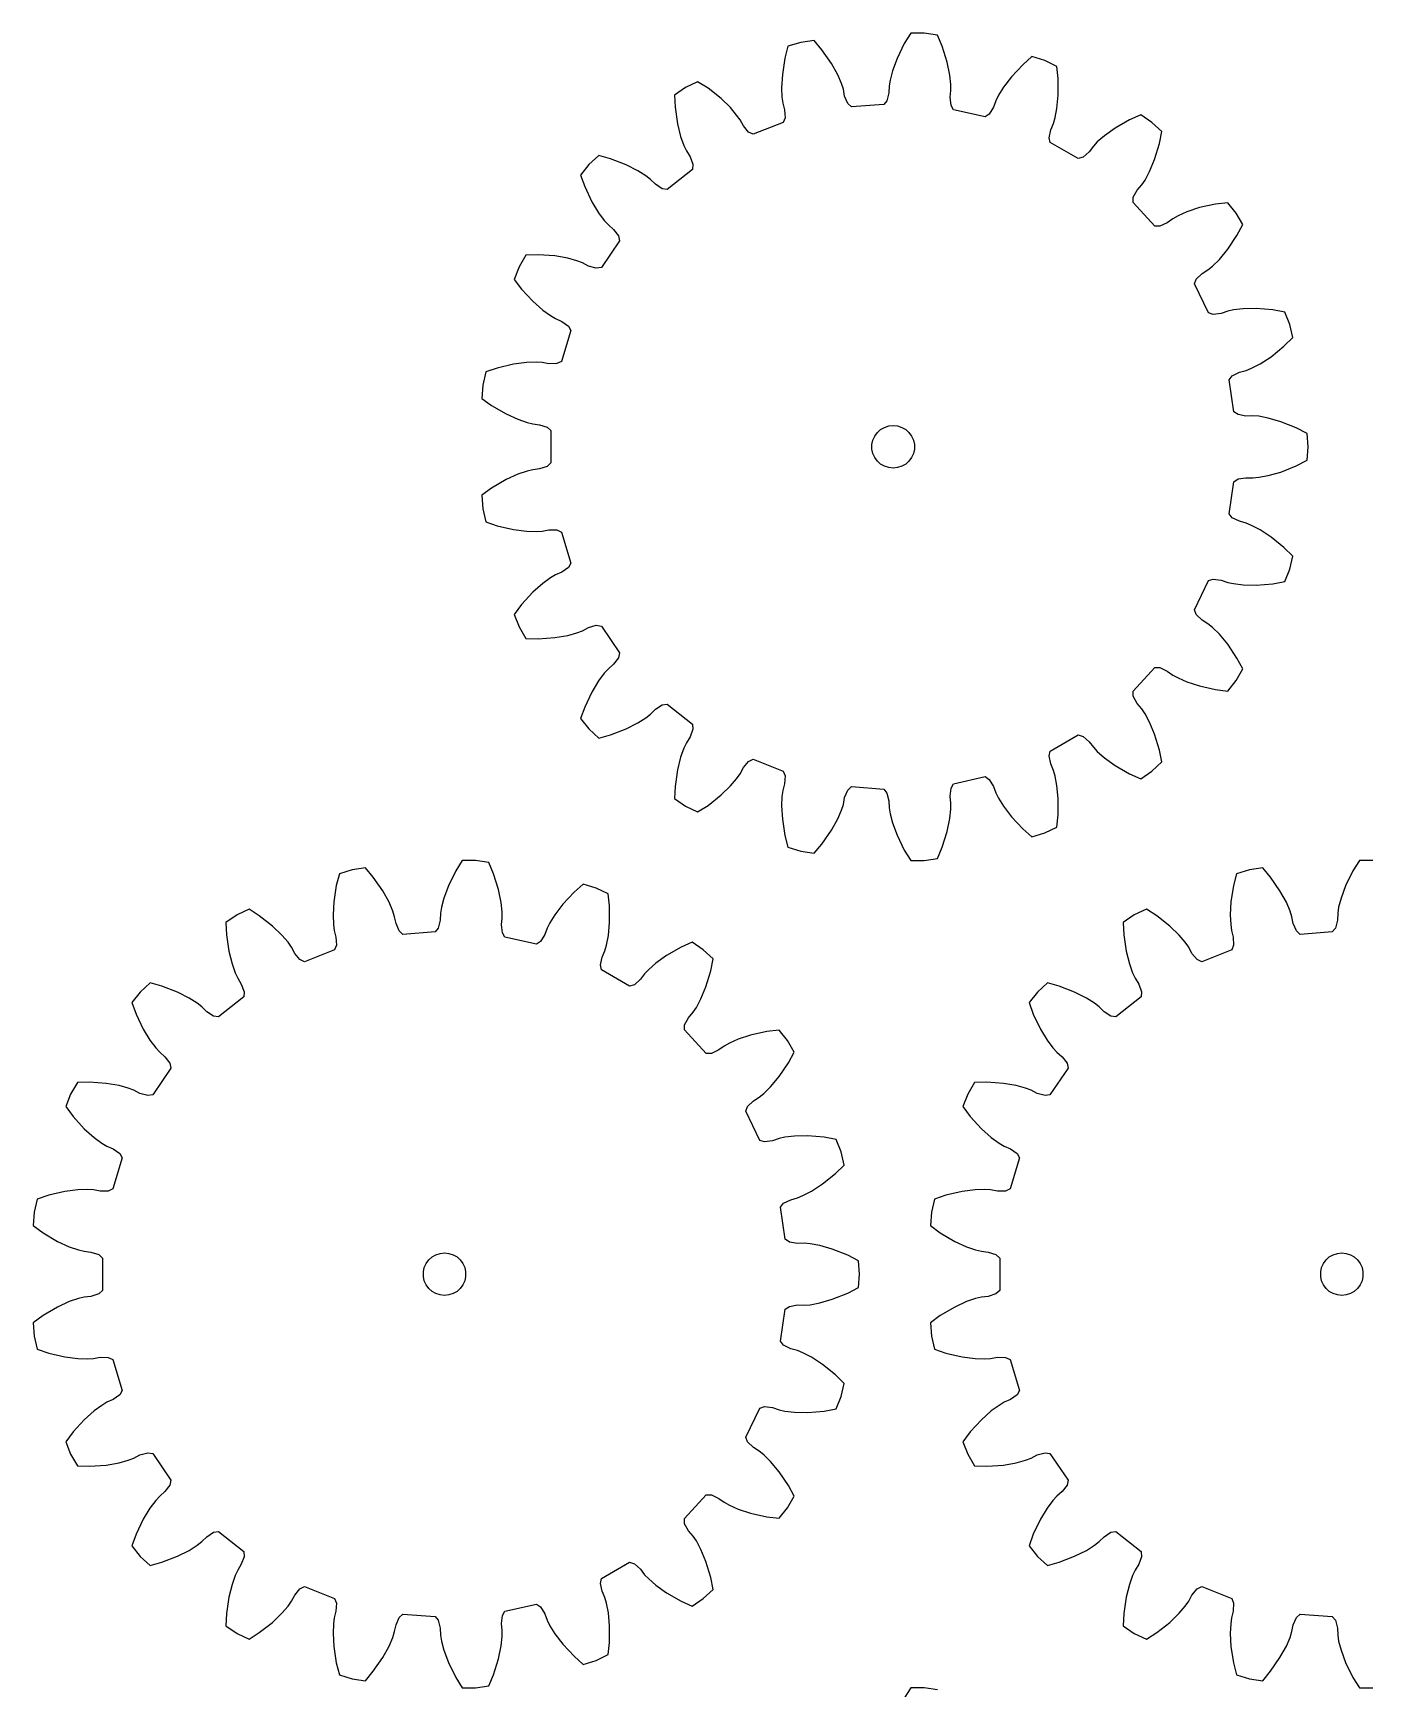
# Model space of a CAD drawing. Extents: x 0 to 185, y 0 to 234.
# Drawn here: x 0 to 94.2, y 116.7 to 233.6 of the extents above; entities that cross this region are included whole.
import ezdxf

# ---------------------------------------------------------------- set-up
doc = ezdxf.new("R2010")
doc.units = 0

msp = doc.modelspace()

# ---------------------------------------------------------------- linework, layer by layer
for p, q in [((53.26, 232.69), (53.05, 231.86)), ((54.17, 232.97), (53.26, 232.69)), ((55.1, 233.11), (54.17, 232.97)), ((55.66, 232.45), (55.1, 233.11)), ((61.47, 232.89), (60.96, 231.83)), ((61.93, 233.62), (61.47, 232.89)), ((62.87, 233.62), (61.93, 233.62)), ((63.81, 233.48), (62.87, 233.62)), ((64.15, 232.69), (63.81, 233.48)), ((64.5, 231.57), (64.15, 232.69)), ((53.05, 231.86), (52.87, 230.69)), ((56.33, 231.48), (55.66, 232.45)), ((56.77, 230.67), (56.33, 231.48)), ((60.96, 231.83), (60.64, 230.96)), ((64.69, 230.66), (64.5, 231.57)), ((70.48, 231.96), (69.83, 231.39)), ((71.38, 231.68), (70.48, 231.96)), ((72.23, 231.27), (71.38, 231.68)), ((52.87, 230.69), (52.81, 229.77)), ((57.04, 230.06), (56.77, 230.67)), ((60.47, 230.31), (60.4, 229.9)), ((60.64, 230.96), (60.47, 230.31)), ((64.76, 229.99), (64.69, 230.66)), ((69.03, 230.53), (68.46, 229.8)), ((69.83, 231.39), (69.03, 230.53)), ((72.33, 230.41), (72.23, 231.27)), ((72.33, 229.24), (72.33, 230.41)), ((46.04, 229.78), (45.26, 229.25)), ((45.26, 229.25), (45.3, 228.39)), ((46.89, 230.19), (46.04, 229.78)), ((47.62, 229.73), (46.89, 230.19)), ((48.54, 229), (47.62, 229.73)), ((52.81, 229.77), (52.84, 229.1)), ((52.84, 229.1), (52.9, 228.68)), ((57.17, 229.66), (57.04, 230.06)), ((57.26, 229.18), (57.17, 229.66)), ((57.48, 228.65), (57.26, 229.18)), ((60.38, 229.41), (60.24, 228.85)), ((60.4, 229.9), (60.38, 229.41)), ((64.71, 229.09), (64.76, 229.57)), ((64.76, 229.57), (64.76, 229.99)), ((68.11, 229.23), (67.93, 228.85)), ((68.46, 229.8), (68.11, 229.23)), ((72.24, 228.31), (72.33, 229.24)), ((45.3, 228.39), (45.47, 227.22)), ((49.21, 228.36), (48.54, 229)), ((49.64, 227.84), (49.21, 228.36)), ((52.9, 228.68), (53.02, 228.21)), ((53.02, 228.21), (53.06, 227.64)), ((57.74, 228.41), (57.48, 228.65)), ((60.02, 228.58), (57.74, 228.41)), ((60.24, 228.85), (60.02, 228.58)), ((64.77, 228.51), (64.71, 229.09)), ((64.95, 228.21), (64.77, 228.51)), ((67.17, 227.7), (64.95, 228.21)), ((67.76, 228.39), (67.46, 227.9)), ((67.93, 228.85), (67.76, 228.39)), ((72.12, 227.66), (72.24, 228.31)), ((45.47, 227.22), (45.69, 226.33)), ((49.88, 227.5), (49.64, 227.84)), ((50.12, 227.07), (49.88, 227.5)), ((50.48, 226.63), (50.12, 227.07)), ((52.92, 227.31), (50.8, 226.48)), ((53.06, 227.64), (52.92, 227.31)), ((67.46, 227.9), (67.17, 227.7)), ((71.69, 226.24), (71.81, 226.8)), ((71.81, 226.8), (71.99, 227.25)), ((71.99, 227.25), (72.12, 227.66)), ((76.35, 226.91), (75.6, 226.38)), ((77.37, 227.5), (76.35, 226.91)), ((78.16, 227.85), (77.37, 227.5)), ((78.94, 227.31), (78.16, 227.85)), ((79.64, 226.67), (78.94, 227.31)), ((45.69, 226.33), (45.92, 225.69)), ((45.92, 225.69), (46.1, 225.31)), ((50.8, 226.48), (50.48, 226.63)), ((71.77, 225.89), (71.69, 226.24)), ((73.74, 224.76), (71.77, 225.89)), ((74.81, 225.63), (74.51, 225.24)), ((75.09, 225.94), (74.81, 225.63)), ((75.6, 226.38), (75.09, 225.94)), ((79.13, 224.7), (79.47, 225.82)), ((79.47, 225.82), (79.64, 226.67)), ((39.91, 224.98), (39.22, 224.34)), ((40.74, 224.75), (39.91, 224.98)), ((41.84, 224.33), (40.74, 224.75)), ((46.1, 225.31), (46.35, 224.89)), ((46.35, 224.89), (46.55, 224.36)), ((74.08, 224.86), (73.74, 224.76)), ((74.51, 225.24), (74.08, 224.86)), ((78.77, 223.85), (79.13, 224.7)), ((39.22, 224.34), (38.63, 223.6)), ((38.63, 223.6), (38.92, 222.79)), ((42.66, 223.91), (41.84, 224.33)), ((43.23, 223.55), (42.66, 223.91)), ((43.56, 223.29), (43.23, 223.55)), ((43.91, 222.95), (43.56, 223.29)), ((46.52, 224), (44.74, 222.58)), ((46.55, 224.36), (46.52, 224)), ((78.22, 222.91), (78.46, 223.25)), ((78.46, 223.25), (78.77, 223.85)), ((38.92, 222.79), (39.42, 221.72)), ((44.39, 222.63), (43.91, 222.95)), ((44.74, 222.58), (44.39, 222.63)), ((77.63, 222.03), (77.91, 222.53)), ((77.91, 222.53), (78.22, 222.91)), ((39.42, 221.72), (39.9, 220.93)), ((39.9, 220.93), (40.3, 220.39)), ((77.61, 221.67), (77.63, 222.03)), ((79.16, 220), (77.61, 221.67)), ((81.41, 221.01), (80.8, 220.73)), ((82.29, 221.3), (81.41, 221.01)), ((83.43, 221.55), (82.29, 221.3)), ((84.29, 221.65), (83.43, 221.55)), ((84.88, 220.91), (84.29, 221.65)), ((85.35, 220.1), (84.88, 220.91)), ((40.3, 220.39), (40.59, 220.08)), ((40.59, 220.08), (40.95, 219.76)), ((40.95, 219.76), (41.3, 219.31)), ((79.51, 220), (79.16, 220)), ((80.03, 220.24), (79.51, 220)), ((80.43, 220.52), (80.03, 220.24)), ((80.8, 220.73), (80.43, 220.52)), ((84.94, 219.34), (85.35, 220.1)), ((41.38, 218.96), (40.1, 217.08)), ((41.3, 219.31), (41.38, 218.96)), ((84.29, 218.36), (84.94, 219.34)), ((34.77, 217.94), (34.3, 217.12)), ((35.63, 217.97), (34.77, 217.94)), ((36.81, 217.89), (35.63, 217.97)), ((37.72, 217.73), (36.81, 217.89)), ((38.37, 217.55), (37.72, 217.73)), ((38.76, 217.4), (38.37, 217.55)), ((39.19, 217.18), (38.76, 217.4)), ((83.22, 217.18), (83.7, 217.65)), ((83.7, 217.65), (84.29, 218.36)), ((34.3, 217.12), (33.95, 216.24)), ((33.95, 216.24), (34.47, 215.55)), ((39.74, 217.02), (39.19, 217.18)), ((40.1, 217.08), (39.74, 217.02)), ((81.94, 215.92), (82.07, 216.25)), ((82.07, 216.25), (82.48, 216.65)), ((82.48, 216.65), (82.89, 216.91)), ((82.89, 216.91), (83.22, 217.18)), ((34.47, 215.55), (35.27, 214.69)), ((82.93, 213.87), (81.94, 215.92)), ((35.27, 214.69), (35.96, 214.07)), ((35.96, 214.07), (36.5, 213.68)), ((84.3, 213.99), (83.84, 213.84)), ((84.71, 214.08), (84.3, 213.99)), ((85.38, 214.16), (84.71, 214.08)), ((86.3, 214.18), (85.38, 214.16)), ((87.47, 214.08), (86.3, 214.18)), ((88.32, 213.93), (87.47, 214.08)), ((88.67, 213.05), (88.32, 213.93)), ((36.5, 213.68), (36.86, 213.47)), ((36.86, 213.47), (37.31, 213.26)), ((37.31, 213.26), (37.78, 212.93)), ((37.78, 212.93), (37.95, 212.62)), ((83.27, 213.76), (82.93, 213.87)), ((83.84, 213.84), (83.27, 213.76)), ((88.88, 212.13), (88.67, 213.05)), ((37.95, 212.62), (37.28, 210.45)), ((88.26, 211.52), (88.88, 212.13)), ((35.49, 210.39), (34.81, 210.37)), ((35.91, 210.36), (35.49, 210.39)), ((37.28, 210.45), (36.96, 210.29)), ((86.58, 210.28), (87.35, 210.78)), ((87.35, 210.78), (88.26, 211.52)), ((31.94, 209.7), (31.73, 208.78)), ((32.75, 209.98), (31.94, 209.7)), ((33.9, 210.25), (32.75, 209.98)), ((34.81, 210.37), (33.9, 210.25)), ((36.39, 210.28), (35.91, 210.36)), ((36.96, 210.29), (36.39, 210.28)), ((84.39, 209.14), (84.61, 209.42)), ((84.61, 209.42), (85.12, 209.68)), ((85.12, 209.68), (85.59, 209.81)), ((85.59, 209.81), (85.98, 209.97)), ((85.98, 209.97), (86.58, 210.28)), ((31.73, 208.78), (31.66, 207.84)), ((84.73, 206.89), (84.39, 209.14)), ((31.66, 207.84), (32.35, 207.33)), ((32.35, 207.33), (33.37, 206.74)), ((85.02, 206.69), (84.73, 206.89)), ((33.37, 206.74), (34.21, 206.36)), ((34.21, 206.36), (34.85, 206.14)), ((34.85, 206.14), (35.25, 206.04)), ((35.25, 206.04), (35.74, 205.98)), ((35.74, 205.98), (36.28, 205.8)), ((36.28, 205.8), (36.54, 205.56)), ((59.8, 205.63), (60.07, 205.79)), ((60.07, 205.79), (60.37, 205.89)), ((60.37, 205.89), (60.68, 205.92)), ((60.68, 205.92), (61, 205.89)), ((61, 205.89), (61.29, 205.79)), ((61.29, 205.79), (61.57, 205.63)), ((85.58, 206.59), (85.02, 206.69)), ((86.07, 206.6), (85.58, 206.59)), ((86.49, 206.57), (86.07, 206.6)), ((87.15, 206.45), (86.49, 206.57)), ((88.04, 206.19), (87.15, 206.45)), ((89.13, 205.76), (88.04, 206.19)), ((89.9, 205.36), (89.13, 205.76)), ((36.54, 205.56), (36.54, 203.28)), ((59.19, 204.58), (59.26, 204.88)), ((59.19, 204.26), (59.19, 204.58)), ((59.26, 204.88), (59.39, 205.17)), ((59.39, 205.17), (59.57, 205.42)), ((59.57, 205.42), (59.8, 205.63)), ((61.57, 205.63), (61.8, 205.42)), ((61.8, 205.42), (61.98, 205.17)), ((61.98, 205.17), (62.11, 204.88)), ((62.11, 204.88), (62.18, 204.58)), ((62.18, 204.58), (62.18, 204.26)), ((89.97, 204.42), (89.9, 205.36)), ((59.26, 203.95), (59.19, 204.26)), ((59.39, 203.67), (59.26, 203.95)), ((59.57, 203.41), (59.39, 203.67)), ((59.8, 203.2), (59.57, 203.41)), ((61.8, 203.41), (61.57, 203.2)), ((61.98, 203.67), (61.8, 203.41)), ((62.11, 203.95), (61.98, 203.67)), ((62.18, 204.26), (62.11, 203.95)), ((89.13, 203.08), (89.9, 203.48)), ((89.9, 203.48), (89.97, 204.42)), ((34.21, 202.48), (33.37, 202.1)), ((34.85, 202.7), (34.21, 202.48)), ((35.25, 202.79), (34.85, 202.7)), ((35.74, 202.86), (35.25, 202.79)), ((36.28, 203.04), (35.74, 202.86)), ((36.54, 203.28), (36.28, 203.04)), ((60.07, 203.05), (59.8, 203.2)), ((60.37, 202.95), (60.07, 203.05)), ((60.68, 202.92), (60.37, 202.95)), ((61, 202.95), (60.68, 202.92)), ((61.29, 203.05), (61, 202.95)), ((61.57, 203.2), (61.29, 203.05)), ((85.02, 202.15), (85.58, 202.24)), ((85.58, 202.24), (86.07, 202.23)), ((86.07, 202.23), (86.49, 202.27)), ((86.49, 202.27), (87.15, 202.39)), ((87.15, 202.39), (88.04, 202.64)), ((88.04, 202.64), (89.13, 203.08)), ((32.35, 201.5), (31.66, 201)), ((33.37, 202.1), (32.35, 201.5)), ((84.39, 199.69), (84.73, 201.95)), ((84.73, 201.95), (85.02, 202.15)), ((31.66, 201), (31.73, 200.05)), ((31.73, 200.05), (31.94, 199.13)), ((31.94, 199.13), (32.75, 198.85)), ((32.75, 198.85), (33.9, 198.59)), ((84.61, 199.41), (84.39, 199.69)), ((85.12, 199.16), (84.61, 199.41)), ((85.59, 199.02), (85.12, 199.16)), ((85.98, 198.87), (85.59, 199.02)), ((86.58, 198.56), (85.98, 198.87)), ((33.9, 198.59), (34.81, 198.47)), ((34.81, 198.47), (35.49, 198.44)), ((35.49, 198.44), (35.91, 198.47)), ((35.91, 198.47), (36.39, 198.56)), ((36.39, 198.56), (36.96, 198.55)), ((36.96, 198.55), (37.28, 198.39)), ((37.28, 198.39), (37.95, 196.21)), ((87.35, 198.05), (86.58, 198.56)), ((88.26, 197.31), (87.35, 198.05)), ((88.88, 196.71), (88.26, 197.31)), ((88.67, 195.79), (88.88, 196.71)), ((36.86, 195.37), (36.5, 195.16)), ((37.31, 195.57), (36.86, 195.37)), ((37.78, 195.91), (37.31, 195.57)), ((37.95, 196.21), (37.78, 195.91)), ((88.32, 194.91), (88.67, 195.79)), ((35.27, 194.15), (34.47, 193.28)), ((35.96, 194.76), (35.27, 194.15)), ((36.5, 195.16), (35.96, 194.76)), ((81.94, 192.92), (82.93, 194.97)), ((82.93, 194.97), (83.27, 195.08)), ((83.27, 195.08), (83.84, 195)), ((83.84, 195), (84.3, 194.85)), ((84.3, 194.85), (84.71, 194.76)), ((84.71, 194.76), (85.38, 194.68)), ((85.38, 194.68), (86.3, 194.66)), ((86.3, 194.66), (87.47, 194.75)), ((87.47, 194.75), (88.32, 194.91)), ((34.47, 193.28), (33.95, 192.59)), ((82.07, 192.59), (81.94, 192.92)), ((33.95, 192.59), (34.3, 191.71)), ((34.3, 191.71), (34.77, 190.89)), ((39.19, 191.66), (39.74, 191.82)), ((39.74, 191.82), (40.1, 191.76)), ((40.1, 191.76), (41.38, 189.88)), ((82.48, 192.19), (82.07, 192.59)), ((82.89, 191.92), (82.48, 192.19)), ((83.22, 191.66), (82.89, 191.92)), ((34.77, 190.89), (35.63, 190.87)), ((35.63, 190.87), (36.81, 190.95)), ((36.81, 190.95), (37.72, 191.1)), ((37.72, 191.1), (38.37, 191.28)), ((38.37, 191.28), (38.76, 191.43)), ((38.76, 191.43), (39.19, 191.66)), ((83.7, 191.19), (83.22, 191.66)), ((84.29, 190.48), (83.7, 191.19)), ((41.3, 189.53), (40.95, 189.08)), ((41.38, 189.88), (41.3, 189.53)), ((84.94, 189.5), (84.29, 190.48)), ((85.35, 188.74), (84.94, 189.5)), ((40.3, 188.44), (39.9, 187.9)), ((40.59, 188.75), (40.3, 188.44)), ((40.95, 189.08), (40.59, 188.75)), ((77.61, 187.16), (79.16, 188.83)), ((79.16, 188.83), (79.51, 188.84)), ((79.51, 188.84), (80.03, 188.59)), ((80.03, 188.59), (80.43, 188.31)), ((80.43, 188.31), (80.8, 188.1)), ((84.88, 187.92), (85.35, 188.74)), ((39.42, 187.11), (38.92, 186.05)), ((39.9, 187.9), (39.42, 187.11)), ((77.63, 186.81), (77.61, 187.16)), ((80.8, 188.1), (81.41, 187.83)), ((81.41, 187.83), (82.29, 187.54)), ((82.29, 187.54), (83.43, 187.29)), ((83.43, 187.29), (84.29, 187.18)), ((84.29, 187.18), (84.88, 187.92)), ((38.92, 186.05), (38.63, 185.24)), ((43.56, 185.55), (43.91, 185.89)), ((43.91, 185.89), (44.39, 186.2)), ((44.39, 186.2), (44.74, 186.25)), ((44.74, 186.25), (46.52, 184.83)), ((77.91, 186.31), (77.63, 186.81)), ((78.22, 185.93), (77.91, 186.31)), ((78.46, 185.58), (78.22, 185.93)), ((38.63, 185.24), (39.22, 184.5)), ((41.84, 184.51), (42.66, 184.93)), ((42.66, 184.93), (43.23, 185.29)), ((43.23, 185.29), (43.56, 185.55)), ((46.52, 184.83), (46.55, 184.48)), ((78.77, 184.99), (78.46, 185.58)), ((79.13, 184.14), (78.77, 184.99)), ((39.22, 184.5), (39.91, 183.86)), ((39.91, 183.86), (40.74, 184.09)), ((40.74, 184.09), (41.84, 184.51)), ((46.1, 183.52), (45.92, 183.14)), ((46.35, 183.94), (46.1, 183.52)), ((46.55, 184.48), (46.35, 183.94)), ((71.77, 182.94), (73.74, 184.08)), ((73.74, 184.08), (74.08, 183.98)), ((74.08, 183.98), (74.51, 183.6)), ((74.51, 183.6), (74.81, 183.21)), ((79.47, 183.01), (79.13, 184.14)), ((45.69, 182.51), (45.47, 181.61)), ((45.92, 183.14), (45.69, 182.51)), ((50.48, 182.21), (50.8, 182.36)), ((50.8, 182.36), (52.92, 181.53)), ((71.69, 182.6), (71.77, 182.94)), ((71.81, 182.04), (71.69, 182.6)), ((74.81, 183.21), (75.09, 182.9)), ((75.09, 182.9), (75.6, 182.46)), ((75.6, 182.46), (76.35, 181.92)), ((79.64, 182.17), (79.47, 183.01)), ((45.47, 181.61), (45.3, 180.45)), ((49.64, 180.99), (49.88, 181.34)), ((49.88, 181.34), (50.12, 181.77)), ((50.12, 181.77), (50.48, 182.21)), ((52.92, 181.53), (53.06, 181.2)), ((53.06, 181.2), (53.02, 180.63)), ((71.99, 181.58), (71.81, 182.04)), ((72.12, 181.18), (71.99, 181.58)), ((72.24, 180.52), (72.12, 181.18)), ((76.35, 181.92), (77.37, 181.34)), ((77.37, 181.34), (78.16, 180.99)), ((78.16, 180.99), (78.94, 181.52)), ((78.94, 181.52), (79.64, 182.17)), ((45.3, 180.45), (45.26, 179.59)), ((48.54, 179.84), (49.21, 180.48)), ((49.21, 180.48), (49.64, 180.99)), ((52.9, 180.15), (52.84, 179.74)), ((53.02, 180.63), (52.9, 180.15)), ((57.26, 179.66), (57.48, 180.19)), ((57.48, 180.19), (57.74, 180.43)), ((57.74, 180.43), (60.02, 180.26)), ((60.02, 180.26), (60.24, 179.98)), ((64.71, 179.75), (64.77, 180.32)), ((64.77, 180.32), (64.95, 180.63)), ((64.95, 180.63), (67.17, 181.14)), ((67.17, 181.14), (67.46, 180.94)), ((67.46, 180.94), (67.76, 180.45)), ((67.76, 180.45), (67.93, 179.99)), ((72.33, 179.6), (72.24, 180.52)), ((45.26, 179.59), (46.04, 179.06)), ((46.04, 179.06), (46.89, 178.65)), ((46.89, 178.65), (47.62, 179.11)), ((47.62, 179.11), (48.54, 179.84)), ((52.84, 179.74), (52.81, 179.07)), ((52.81, 179.07), (52.87, 178.14)), ((57.04, 178.78), (57.17, 179.18)), ((57.17, 179.18), (57.26, 179.66)), ((60.24, 179.98), (60.38, 179.43)), ((60.38, 179.43), (60.4, 178.94)), ((60.4, 178.94), (60.47, 178.52)), ((64.69, 178.18), (64.76, 178.84)), ((64.76, 179.26), (64.71, 179.75)), ((64.76, 178.84), (64.76, 179.26)), ((67.93, 179.99), (68.11, 179.61)), ((68.11, 179.61), (68.46, 179.04)), ((68.46, 179.04), (69.03, 178.3)), ((72.33, 178.43), (72.33, 179.6)), ((52.87, 178.14), (53.05, 176.98)), ((56.33, 177.35), (56.77, 178.16)), ((56.77, 178.16), (57.04, 178.78)), ((60.47, 178.52), (60.64, 177.87)), ((60.64, 177.87), (60.96, 177.01)), ((64.5, 177.27), (64.69, 178.18)), ((69.03, 178.3), (69.83, 177.45)), ((72.23, 177.57), (72.33, 178.43)), ((53.05, 176.98), (53.26, 176.15)), ((55.66, 176.38), (56.33, 177.35)), ((60.96, 177.01), (61.47, 175.95)), ((64.15, 176.15), (64.5, 177.27)), ((69.83, 177.45), (70.48, 176.88)), ((70.48, 176.88), (71.38, 177.16)), ((71.38, 177.16), (72.23, 177.57)), ((53.26, 176.15), (54.17, 175.87)), ((54.17, 175.87), (55.1, 175.73)), ((55.1, 175.73), (55.66, 176.38)), ((61.47, 175.95), (61.93, 175.22)), ((62.87, 175.22), (63.81, 175.36)), ((63.81, 175.36), (64.15, 176.15)), ((21.61, 174.28), (21.39, 173.45)), ((22.51, 174.56), (21.61, 174.28)), ((23.45, 174.7), (22.51, 174.56)), ((24, 174.05), (23.45, 174.7)), ((29.82, 174.48), (29.3, 173.43)), ((30.27, 175.22), (29.82, 174.48)), ((31.22, 175.22), (30.27, 175.22)), ((32.15, 175.07), (31.22, 175.22)), ((32.49, 174.28), (32.15, 175.07)), ((32.84, 173.16), (32.49, 174.28)), ((61.93, 175.22), (62.87, 175.22)), ((84.92, 174.28), (84.7, 173.45)), ((85.82, 174.56), (84.92, 174.28)), ((86.76, 174.7), (85.82, 174.56)), ((87.32, 174.05), (86.76, 174.7)), ((93.13, 174.48), (92.61, 173.43)), ((93.58, 175.22), (93.13, 174.48)), ((94.53, 175.22), (93.58, 175.22)), ((21.39, 173.45), (21.21, 172.29)), ((24.67, 173.08), (24, 174.05)), ((25.12, 172.27), (24.67, 173.08)), ((29.3, 173.43), (28.98, 172.56)), ((33.03, 172.26), (32.84, 173.16)), ((38.17, 172.98), (37.37, 172.13)), ((38.82, 173.55), (38.17, 172.98)), ((39.73, 173.27), (38.82, 173.55)), ((40.58, 172.86), (39.73, 173.27)), ((84.7, 173.45), (84.52, 172.29)), ((87.98, 173.08), (87.32, 174.05)), ((88.43, 172.27), (87.98, 173.08)), ((92.61, 173.43), (92.29, 172.56)), ((21.21, 172.29), (21.16, 171.37)), ((25.38, 171.65), (25.12, 172.27)), ((28.81, 171.91), (28.75, 171.49)), ((28.98, 172.56), (28.81, 171.91)), ((33.1, 171.59), (33.03, 172.26)), ((37.37, 172.13), (36.81, 171.39)), ((40.67, 172.01), (40.58, 172.86)), ((40.68, 170.83), (40.67, 172.01)), ((84.52, 172.29), (84.47, 171.37)), ((88.7, 171.65), (88.43, 172.27)), ((92.12, 171.91), (92.06, 171.49)), ((92.29, 172.56), (92.12, 171.91)), ((14.39, 171.37), (13.6, 170.84)), ((13.6, 170.84), (13.64, 169.98)), ((15.24, 171.78), (14.39, 171.37)), ((15.96, 171.32), (15.24, 171.78)), ((16.89, 170.59), (15.96, 171.32)), ((21.16, 171.37), (21.19, 170.69)), ((21.19, 170.69), (21.25, 170.28)), ((25.51, 171.25), (25.38, 171.65)), ((25.61, 170.77), (25.51, 171.25)), ((25.83, 170.24), (25.61, 170.77)), ((28.72, 171.01), (28.58, 170.45)), ((28.75, 171.49), (28.72, 171.01)), ((33.06, 170.68), (33.1, 171.17)), ((33.11, 170.11), (33.06, 170.68)), ((33.1, 171.17), (33.1, 171.59)), ((36.45, 170.82), (36.27, 170.44)), ((36.81, 171.39), (36.45, 170.82)), ((40.59, 169.91), (40.68, 170.83)), ((77.7, 171.37), (76.92, 170.84)), ((76.92, 170.84), (76.96, 169.98)), ((78.55, 171.78), (77.7, 171.37)), ((79.28, 171.32), (78.55, 171.78)), ((80.2, 170.59), (79.28, 171.32)), ((84.47, 171.37), (84.5, 170.69)), ((84.5, 170.69), (84.56, 170.28)), ((88.82, 171.25), (88.7, 171.65)), ((88.92, 170.77), (88.82, 171.25)), ((89.14, 170.24), (88.92, 170.77)), ((92.03, 171.01), (91.9, 170.45)), ((92.06, 171.49), (92.03, 171.01)), ((13.64, 169.98), (13.81, 168.82)), ((17.55, 169.95), (16.89, 170.59)), ((17.99, 169.44), (17.55, 169.95)), ((21.25, 170.28), (21.37, 169.8)), ((21.37, 169.8), (21.4, 169.23)), ((26.09, 170), (25.83, 170.24)), ((28.36, 170.17), (26.09, 170)), ((28.58, 170.45), (28.36, 170.17)), ((33.29, 169.8), (33.11, 170.11)), ((35.51, 169.3), (33.29, 169.8)), ((35.81, 169.49), (35.51, 169.3)), ((36.1, 169.99), (35.81, 169.49)), ((36.27, 170.44), (36.1, 169.99)), ((40.46, 169.25), (40.59, 169.91)), ((76.96, 169.98), (77.12, 168.82)), ((80.87, 169.95), (80.2, 170.59)), ((81.3, 169.44), (80.87, 169.95)), ((84.56, 170.28), (84.68, 169.8)), ((84.68, 169.8), (84.71, 169.23)), ((89.4, 170), (89.14, 170.24)), ((91.67, 170.17), (89.4, 170)), ((91.9, 170.45), (91.67, 170.17)), ((13.81, 168.82), (14.04, 167.92)), ((18.23, 169.09), (17.99, 169.44)), ((18.46, 168.66), (18.23, 169.09)), ((18.83, 168.22), (18.46, 168.66)), ((21.27, 168.9), (19.15, 168.07)), ((21.4, 169.23), (21.27, 168.9)), ((40.03, 167.84), (40.15, 168.4)), ((40.15, 168.4), (40.34, 168.85)), ((40.34, 168.85), (40.46, 169.25)), ((44.7, 168.51), (43.94, 167.97)), ((45.72, 169.09), (44.7, 168.51)), ((46.51, 169.44), (45.72, 169.09)), ((47.29, 168.91), (46.51, 169.44)), ((47.98, 168.27), (47.29, 168.91)), ((77.12, 168.82), (77.35, 167.92)), ((81.54, 169.09), (81.3, 169.44)), ((81.77, 168.66), (81.54, 169.09)), ((82.14, 168.22), (81.77, 168.66)), ((84.58, 168.9), (82.46, 168.07)), ((84.71, 169.23), (84.58, 168.9)), ((14.04, 167.92), (14.26, 167.29)), ((14.26, 167.29), (14.44, 166.91)), ((19.15, 168.07), (18.83, 168.22)), ((40.11, 167.49), (40.03, 167.84)), ((42.08, 166.35), (40.11, 167.49)), ((43.15, 167.22), (42.85, 166.84)), ((43.44, 167.53), (43.15, 167.22)), ((43.94, 167.97), (43.44, 167.53)), ((47.47, 166.29), (47.81, 167.42)), ((47.81, 167.42), (47.98, 168.27)), ((77.35, 167.92), (77.57, 167.29)), ((77.57, 167.29), (77.75, 166.91)), ((82.46, 168.07), (82.14, 168.22)), ((8.25, 166.57), (7.56, 165.93)), ((9.09, 166.35), (8.25, 166.57)), ((10.18, 165.92), (9.09, 166.35)), ((14.44, 166.91), (14.69, 166.49)), ((14.69, 166.49), (14.9, 165.95)), ((42.43, 166.45), (42.08, 166.35)), ((42.85, 166.84), (42.43, 166.45)), ((47.12, 165.44), (47.47, 166.29)), ((71.57, 166.57), (70.87, 165.93)), ((72.4, 166.35), (71.57, 166.57)), ((73.49, 165.92), (72.4, 166.35)), ((77.75, 166.91), (78.01, 166.49)), ((78.01, 166.49), (78.21, 165.95)), ((7.56, 165.93), (6.97, 165.19)), ((6.97, 165.19), (7.26, 164.38)), ((11.01, 165.5), (10.18, 165.92)), ((11.57, 165.14), (11.01, 165.5)), ((11.9, 164.88), (11.57, 165.14)), ((12.26, 164.54), (11.9, 164.88)), ((14.87, 165.6), (13.09, 164.18)), ((14.9, 165.95), (14.87, 165.6)), ((46.57, 164.5), (46.8, 164.85)), ((46.8, 164.85), (47.12, 165.44)), ((70.87, 165.93), (70.28, 165.19)), ((70.28, 165.19), (70.57, 164.38)), ((74.32, 165.5), (73.49, 165.92)), ((74.89, 165.14), (74.32, 165.5)), ((75.22, 164.88), (74.89, 165.14)), ((75.57, 164.54), (75.22, 164.88)), ((78.18, 165.6), (76.4, 164.18)), ((78.21, 165.95), (78.18, 165.6)), ((7.26, 164.38), (7.77, 163.32)), ((12.73, 164.23), (12.26, 164.54)), ((13.09, 164.18), (12.73, 164.23)), ((45.97, 163.62), (46.25, 164.12)), ((46.25, 164.12), (46.57, 164.5)), ((70.57, 164.38), (71.08, 163.32)), ((76.05, 164.23), (75.57, 164.54)), ((76.4, 164.18), (76.05, 164.23)), ((7.77, 163.32), (8.24, 162.53)), ((8.24, 162.53), (8.65, 161.99)), ((45.95, 163.27), (45.97, 163.62)), ((47.5, 161.6), (45.95, 163.27)), ((49.75, 162.6), (49.14, 162.33)), ((50.63, 162.89), (49.75, 162.6)), ((51.78, 163.15), (50.63, 162.89)), ((52.63, 163.25), (51.78, 163.15)), ((53.22, 162.51), (52.63, 163.25)), ((53.7, 161.69), (53.22, 162.51)), ((71.08, 163.32), (71.56, 162.53)), ((71.56, 162.53), (71.96, 161.99)), ((8.65, 161.99), (8.93, 161.68)), ((8.93, 161.68), (9.3, 161.35)), ((9.3, 161.35), (9.65, 160.9)), ((47.86, 161.6), (47.5, 161.6)), ((48.38, 161.84), (47.86, 161.6)), ((48.77, 162.12), (48.38, 161.84)), ((49.14, 162.33), (48.77, 162.12)), ((53.29, 160.93), (53.7, 161.69)), ((71.96, 161.99), (72.24, 161.68)), ((72.24, 161.68), (72.61, 161.35)), ((72.61, 161.35), (72.96, 160.9)), ((9.72, 160.55), (8.44, 158.67)), ((9.65, 160.9), (9.72, 160.55)), ((52.63, 159.96), (53.29, 160.93)), ((73.04, 160.55), (71.75, 158.67)), ((72.96, 160.9), (73.04, 160.55)), ((3.12, 159.54), (2.64, 158.72)), ((3.98, 159.56), (3.12, 159.54)), ((5.15, 159.48), (3.98, 159.56)), ((6.06, 159.33), (5.15, 159.48)), ((6.71, 159.15), (6.06, 159.33)), ((7.1, 159), (6.71, 159.15)), ((7.54, 158.78), (7.1, 159)), ((51.56, 158.77), (52.04, 159.25)), ((52.04, 159.25), (52.63, 159.96)), ((66.43, 159.54), (65.96, 158.72)), ((67.29, 159.56), (66.43, 159.54)), ((68.46, 159.48), (67.29, 159.56)), ((69.37, 159.33), (68.46, 159.48)), ((70.02, 159.15), (69.37, 159.33)), ((70.42, 159), (70.02, 159.15)), ((70.85, 158.78), (70.42, 159)), ((2.64, 158.72), (2.3, 157.84)), ((2.3, 157.84), (2.82, 157.15)), ((8.09, 158.62), (7.54, 158.78)), ((8.44, 158.67), (8.09, 158.62)), ((50.28, 157.51), (50.41, 157.85)), ((50.41, 157.85), (50.83, 158.24)), ((50.83, 158.24), (51.24, 158.51)), ((51.24, 158.51), (51.56, 158.77)), ((65.96, 158.72), (65.61, 157.84)), ((65.61, 157.84), (66.13, 157.15)), ((71.4, 158.62), (70.85, 158.78)), ((71.75, 158.67), (71.4, 158.62)), ((2.82, 157.15), (3.61, 156.28)), ((51.27, 155.46), (50.28, 157.51)), ((66.13, 157.15), (66.92, 156.28)), ((3.61, 156.28), (4.3, 155.67)), ((4.3, 155.67), (4.84, 155.27)), ((51.61, 155.35), (51.27, 155.46)), ((52.64, 155.58), (52.18, 155.43)), ((53.05, 155.68), (52.64, 155.58)), ((53.72, 155.76), (53.05, 155.68)), ((54.65, 155.77), (53.72, 155.76)), ((55.82, 155.68), (54.65, 155.77)), ((56.67, 155.52), (55.82, 155.68)), ((57.01, 154.64), (56.67, 155.52)), ((66.92, 156.28), (67.61, 155.67)), ((67.61, 155.67), (68.16, 155.27)), ((4.84, 155.27), (5.21, 155.06)), ((5.21, 155.06), (5.65, 154.86)), ((5.65, 154.86), (6.12, 154.53)), ((6.12, 154.53), (6.29, 154.22)), ((52.18, 155.43), (51.61, 155.35)), ((57.22, 153.72), (57.01, 154.64)), ((68.16, 155.27), (68.52, 155.06)), ((68.52, 155.06), (68.96, 154.86)), ((68.96, 154.86), (69.43, 154.53)), ((69.43, 154.53), (69.61, 154.22)), ((6.29, 154.22), (5.62, 152.04)), ((55.69, 152.38), (56.61, 153.12)), ((56.61, 153.12), (57.22, 153.72)), ((69.61, 154.22), (68.94, 152.04)), ((3.16, 151.97), (2.24, 151.85)), ((3.83, 151.99), (3.16, 151.97)), ((4.25, 151.96), (3.83, 151.99)), ((4.73, 151.88), (4.25, 151.96)), ((5.62, 152.04), (5.3, 151.88)), ((54.92, 151.87), (55.69, 152.38)), ((66.47, 151.97), (65.55, 151.85)), ((67.14, 151.99), (66.47, 151.97)), ((67.56, 151.96), (67.14, 151.99)), ((68.04, 151.88), (67.56, 151.96)), ((68.94, 152.04), (68.62, 151.88)), ((0.28, 151.3), (0.07, 150.38)), ((1.1, 151.58), (0.28, 151.3)), ((2.24, 151.85), (1.1, 151.58)), ((5.3, 151.88), (4.73, 151.88)), ((52.73, 150.74), (52.95, 151.02)), ((52.95, 151.02), (53.46, 151.27)), ((53.46, 151.27), (53.93, 151.41)), ((53.93, 151.41), (54.32, 151.56)), ((54.32, 151.56), (54.92, 151.87)), ((63.59, 151.3), (63.38, 150.38)), ((64.41, 151.58), (63.59, 151.3)), ((65.55, 151.85), (64.41, 151.58)), ((68.62, 151.88), (68.04, 151.88)), ((0.07, 150.38), (0, 149.44)), ((53.07, 148.49), (52.73, 150.74)), ((63.38, 150.38), (63.31, 149.44)), ((0, 149.44), (0.7, 148.93)), ((0.7, 148.93), (1.71, 148.33)), ((53.36, 148.28), (53.07, 148.49)), ((63.31, 149.44), (64.01, 148.93)), ((64.01, 148.93), (65.03, 148.33)), ((1.71, 148.33), (2.55, 147.95)), ((2.55, 147.95), (3.19, 147.73)), ((3.19, 147.73), (3.6, 147.64)), ((3.6, 147.64), (4.08, 147.57)), ((4.08, 147.57), (4.63, 147.4)), ((4.63, 147.4), (4.89, 147.15)), ((28.15, 147.23), (28.42, 147.38)), ((28.42, 147.38), (28.72, 147.48)), ((28.72, 147.48), (29.03, 147.51)), ((29.03, 147.51), (29.34, 147.48)), ((29.34, 147.48), (29.64, 147.38)), ((29.64, 147.38), (29.91, 147.23)), ((53.93, 148.19), (53.36, 148.28)), ((54.42, 148.2), (53.93, 148.19)), ((54.83, 148.16), (54.42, 148.2)), ((55.5, 148.04), (54.83, 148.16)), ((56.38, 147.79), (55.5, 148.04)), ((57.48, 147.35), (56.38, 147.79)), ((58.24, 146.96), (57.48, 147.35)), ((65.03, 148.33), (65.87, 147.95)), ((65.87, 147.95), (66.5, 147.73)), ((66.5, 147.73), (66.91, 147.64)), ((66.91, 147.64), (67.4, 147.57)), ((67.4, 147.57), (67.94, 147.4)), ((67.94, 147.4), (68.2, 147.15)), ((91.46, 147.23), (91.73, 147.38)), ((91.73, 147.38), (92.03, 147.48)), ((92.03, 147.48), (92.34, 147.51)), ((92.34, 147.51), (92.65, 147.48)), ((92.65, 147.48), (92.95, 147.38)), ((92.95, 147.38), (93.22, 147.23)), ((4.89, 147.15), (4.89, 144.87)), ((27.54, 146.17), (27.6, 146.48)), ((27.54, 145.86), (27.54, 146.17)), ((27.6, 146.48), (27.73, 146.76)), ((27.73, 146.76), (27.91, 147.02)), ((27.91, 147.02), (28.15, 147.23)), ((29.91, 147.23), (30.14, 147.02)), ((30.14, 147.02), (30.33, 146.76)), ((30.33, 146.76), (30.45, 146.48)), ((30.45, 146.48), (30.52, 146.17)), ((30.52, 146.17), (30.52, 145.86)), ((58.31, 146.01), (58.24, 146.96)), ((68.2, 147.15), (68.2, 144.87)), ((90.85, 146.17), (90.91, 146.48)), ((90.85, 145.86), (90.85, 146.17)), ((90.91, 146.48), (91.04, 146.76)), ((91.04, 146.76), (91.23, 147.02)), ((91.23, 147.02), (91.46, 147.23)), ((93.22, 147.23), (93.46, 147.02)), ((93.46, 147.02), (93.64, 146.76)), ((93.64, 146.76), (93.77, 146.48)), ((93.77, 146.48), (93.83, 146.17)), ((93.83, 146.17), (93.83, 145.86)), ((27.6, 145.55), (27.54, 145.86)), ((27.73, 145.26), (27.6, 145.55)), ((27.91, 145.01), (27.73, 145.26)), ((28.15, 144.8), (27.91, 145.01)), ((30.14, 145.01), (29.91, 144.8)), ((30.33, 145.26), (30.14, 145.01)), ((30.45, 145.55), (30.33, 145.26)), ((30.52, 145.86), (30.45, 145.55)), ((57.48, 144.67), (58.24, 145.07)), ((58.24, 145.07), (58.31, 146.01)), ((90.91, 145.55), (90.85, 145.86)), ((91.04, 145.26), (90.91, 145.55)), ((91.23, 145.01), (91.04, 145.26)), ((91.46, 144.8), (91.23, 145.01)), ((93.46, 145.01), (93.22, 144.8)), ((93.64, 145.26), (93.46, 145.01)), ((93.77, 145.55), (93.64, 145.26)), ((93.83, 145.86), (93.77, 145.55)), ((2.55, 144.08), (1.71, 143.69)), ((3.19, 144.29), (2.55, 144.08)), ((3.6, 144.39), (3.19, 144.29)), ((4.08, 144.45), (3.6, 144.39)), ((4.63, 144.63), (4.08, 144.45)), ((4.89, 144.87), (4.63, 144.63)), ((28.42, 144.64), (28.15, 144.8)), ((28.72, 144.55), (28.42, 144.64)), ((29.03, 144.51), (28.72, 144.55)), ((29.34, 144.55), (29.03, 144.51)), ((29.64, 144.64), (29.34, 144.55)), ((29.91, 144.8), (29.64, 144.64)), ((53.36, 143.74), (53.93, 143.84)), ((53.93, 143.84), (54.42, 143.83)), ((54.42, 143.83), (54.83, 143.86)), ((54.83, 143.86), (55.5, 143.98)), ((55.5, 143.98), (56.38, 144.24)), ((56.38, 144.24), (57.48, 144.67)), ((65.87, 144.08), (65.03, 143.69)), ((66.5, 144.29), (65.87, 144.08)), ((66.91, 144.39), (66.5, 144.29)), ((67.4, 144.45), (66.91, 144.39)), ((67.94, 144.63), (67.4, 144.45)), ((68.2, 144.87), (67.94, 144.63)), ((91.73, 144.64), (91.46, 144.8)), ((92.03, 144.55), (91.73, 144.64)), ((92.34, 144.51), (92.03, 144.55)), ((92.65, 144.55), (92.34, 144.51)), ((92.95, 144.64), (92.65, 144.55)), ((93.22, 144.8), (92.95, 144.64)), ((0.7, 143.1), (0, 142.59)), ((1.71, 143.69), (0.7, 143.1)), ((52.73, 141.29), (53.07, 143.54)), ((53.07, 143.54), (53.36, 143.74)), ((64.01, 143.1), (63.31, 142.59)), ((65.03, 143.69), (64.01, 143.1)), ((0, 142.59), (0.07, 141.65)), ((0.07, 141.65), (0.28, 140.73)), ((63.31, 142.59), (63.38, 141.65)), ((63.38, 141.65), (63.59, 140.73)), ((0.28, 140.73), (1.1, 140.45)), ((1.1, 140.45), (2.24, 140.18)), ((52.95, 141.01), (52.73, 141.29)), ((53.46, 140.75), (52.95, 141.01)), ((53.93, 140.62), (53.46, 140.75)), ((54.32, 140.46), (53.93, 140.62)), ((54.92, 140.15), (54.32, 140.46)), ((63.59, 140.73), (64.41, 140.45)), ((64.41, 140.45), (65.55, 140.18)), ((2.24, 140.18), (3.16, 140.06)), ((3.16, 140.06), (3.83, 140.04)), ((3.83, 140.04), (4.25, 140.07)), ((4.25, 140.07), (4.73, 140.15)), ((4.73, 140.15), (5.3, 140.14)), ((5.3, 140.14), (5.62, 139.99)), ((5.62, 139.99), (6.29, 137.81)), ((55.69, 139.65), (54.92, 140.15)), ((56.61, 138.91), (55.69, 139.65)), ((65.55, 140.18), (66.47, 140.06)), ((66.47, 140.06), (67.14, 140.04)), ((67.14, 140.04), (67.56, 140.07)), ((67.56, 140.07), (68.04, 140.15)), ((68.04, 140.15), (68.62, 140.14)), ((68.62, 140.14), (68.94, 139.99)), ((68.94, 139.99), (69.61, 137.81)), ((57.22, 138.3), (56.61, 138.91)), ((57.01, 137.38), (57.22, 138.3)), ((4.84, 136.75), (4.3, 136.36)), ((5.21, 136.97), (4.84, 136.75)), ((5.65, 137.17), (5.21, 136.97)), ((6.12, 137.5), (5.65, 137.17)), ((6.29, 137.81), (6.12, 137.5)), ((56.67, 136.5), (57.01, 137.38)), ((68.16, 136.75), (67.61, 136.36)), ((68.52, 136.97), (68.16, 136.75)), ((68.96, 137.17), (68.52, 136.97)), ((69.43, 137.5), (68.96, 137.17)), ((69.61, 137.81), (69.43, 137.5)), ((3.61, 135.74), (2.82, 134.88)), ((4.3, 136.36), (3.61, 135.74)), ((50.28, 134.51), (51.27, 136.56)), ((51.27, 136.56), (51.61, 136.67)), ((51.61, 136.67), (52.18, 136.6)), ((52.18, 136.6), (52.64, 136.44)), ((52.64, 136.44), (53.05, 136.35)), ((53.05, 136.35), (53.72, 136.27)), ((53.72, 136.27), (54.65, 136.25)), ((54.65, 136.25), (55.82, 136.35)), ((55.82, 136.35), (56.67, 136.5)), ((66.92, 135.74), (66.13, 134.88)), ((67.61, 136.36), (66.92, 135.74)), ((2.82, 134.88), (2.3, 134.19)), ((50.41, 134.18), (50.28, 134.51)), ((66.13, 134.88), (65.61, 134.19)), ((2.3, 134.19), (2.64, 133.31)), ((2.64, 133.31), (3.12, 132.49)), ((7.1, 133.03), (7.54, 133.25)), ((7.54, 133.25), (8.09, 133.41)), ((8.09, 133.41), (8.44, 133.35)), ((8.44, 133.35), (9.72, 131.47)), ((50.83, 133.78), (50.41, 134.18)), ((51.24, 133.52), (50.83, 133.78)), ((51.56, 133.25), (51.24, 133.52)), ((52.04, 132.78), (51.56, 133.25)), ((65.61, 134.19), (65.96, 133.31)), ((65.96, 133.31), (66.43, 132.49)), ((70.42, 133.03), (70.85, 133.25)), ((70.85, 133.25), (71.4, 133.41)), ((71.4, 133.41), (71.75, 133.35)), ((71.75, 133.35), (73.04, 131.47)), ((3.12, 132.49), (3.98, 132.46)), ((3.98, 132.46), (5.15, 132.54)), ((5.15, 132.54), (6.06, 132.7)), ((6.06, 132.7), (6.71, 132.88)), ((6.71, 132.88), (7.1, 133.03)), ((52.63, 132.07), (52.04, 132.78)), ((66.43, 132.49), (67.29, 132.46)), ((67.29, 132.46), (68.46, 132.54)), ((68.46, 132.54), (69.37, 132.7)), ((69.37, 132.7), (70.02, 132.88)), ((70.02, 132.88), (70.42, 133.03)), ((9.65, 131.13), (9.3, 130.67)), ((9.72, 131.47), (9.65, 131.13)), ((53.29, 131.09), (52.63, 132.07)), ((53.7, 130.34), (53.29, 131.09)), ((72.96, 131.13), (72.61, 130.67)), ((73.04, 131.47), (72.96, 131.13)), ((8.65, 130.04), (8.24, 129.5)), ((8.93, 130.35), (8.65, 130.04)), ((9.3, 130.67), (8.93, 130.35)), ((45.95, 128.76), (47.5, 130.43)), ((47.5, 130.43), (47.86, 130.43)), ((47.86, 130.43), (48.38, 130.19)), ((48.38, 130.19), (48.77, 129.91)), ((48.77, 129.91), (49.14, 129.7)), ((53.22, 129.52), (53.7, 130.34)), ((71.96, 130.04), (71.56, 129.5)), ((72.24, 130.35), (71.96, 130.04)), ((72.61, 130.67), (72.24, 130.35)), ((7.77, 128.71), (7.26, 127.65)), ((8.24, 129.5), (7.77, 128.71)), ((45.97, 128.4), (45.95, 128.76)), ((49.14, 129.7), (49.75, 129.43)), ((49.75, 129.43), (50.63, 129.14)), ((50.63, 129.14), (51.78, 128.88)), ((51.78, 128.88), (52.63, 128.78)), ((52.63, 128.78), (53.22, 129.52)), ((71.08, 128.71), (70.57, 127.65)), ((71.56, 129.5), (71.08, 128.71)), ((7.26, 127.65), (6.97, 126.83)), ((11.9, 127.14), (12.26, 127.48)), ((12.26, 127.48), (12.73, 127.8)), ((12.73, 127.8), (13.09, 127.85)), ((13.09, 127.85), (14.87, 126.43)), ((46.25, 127.9), (45.97, 128.4)), ((46.57, 127.53), (46.25, 127.9)), ((46.8, 127.18), (46.57, 127.53)), ((70.57, 127.65), (70.28, 126.83)), ((75.22, 127.14), (75.57, 127.48)), ((75.57, 127.48), (76.05, 127.8)), ((76.05, 127.8), (76.4, 127.85)), ((76.4, 127.85), (78.18, 126.43)), ((6.97, 126.83), (7.56, 126.09)), ((10.18, 126.1), (11.01, 126.52)), ((11.01, 126.52), (11.57, 126.88)), ((11.57, 126.88), (11.9, 127.14)), ((14.87, 126.43), (14.9, 126.07)), ((47.12, 126.59), (46.8, 127.18)), ((47.47, 125.73), (47.12, 126.59)), ((70.28, 126.83), (70.87, 126.09)), ((73.49, 126.1), (74.32, 126.52)), ((74.32, 126.52), (74.89, 126.88)), ((74.89, 126.88), (75.22, 127.14)), ((78.18, 126.43), (78.21, 126.07)), ((7.56, 126.09), (8.25, 125.45)), ((8.25, 125.45), (9.09, 125.68)), ((9.09, 125.68), (10.18, 126.1)), ((14.44, 125.12), (14.26, 124.74)), ((14.69, 125.54), (14.44, 125.12)), ((14.9, 126.07), (14.69, 125.54)), ((40.11, 124.54), (42.08, 125.68)), ((42.08, 125.68), (42.43, 125.57)), ((42.43, 125.57), (42.85, 125.19)), ((42.85, 125.19), (43.15, 124.8)), ((47.81, 124.61), (47.47, 125.73)), ((70.87, 126.09), (71.57, 125.45)), ((71.57, 125.45), (72.4, 125.68)), ((72.4, 125.68), (73.49, 126.1)), ((77.75, 125.12), (77.57, 124.74)), ((78.01, 125.54), (77.75, 125.12)), ((78.21, 126.07), (78.01, 125.54)), ((14.04, 124.11), (13.81, 123.21)), ((14.26, 124.74), (14.04, 124.11)), ((18.83, 123.8), (19.15, 123.96)), ((19.15, 123.96), (21.27, 123.12)), ((40.03, 124.19), (40.11, 124.54)), ((40.15, 123.63), (40.03, 124.19)), ((43.15, 124.8), (43.44, 124.5)), ((43.44, 124.5), (43.94, 124.05)), ((43.94, 124.05), (44.7, 123.52)), ((47.98, 123.76), (47.81, 124.61)), ((77.35, 124.11), (77.12, 123.21)), ((77.57, 124.74), (77.35, 124.11)), ((82.14, 123.8), (82.46, 123.96)), ((82.46, 123.96), (84.58, 123.12)), ((13.81, 123.21), (13.64, 122.05)), ((17.99, 122.59), (18.23, 122.93)), ((18.23, 122.93), (18.46, 123.36)), ((18.46, 123.36), (18.83, 123.8)), ((21.27, 123.12), (21.4, 122.79)), ((21.4, 122.79), (21.37, 122.22)), ((33.29, 122.22), (35.51, 122.73)), ((35.51, 122.73), (35.81, 122.53)), ((40.34, 123.18), (40.15, 123.63)), ((40.46, 122.78), (40.34, 123.18)), ((40.59, 122.12), (40.46, 122.78)), ((44.7, 123.52), (45.72, 122.94)), ((45.72, 122.94), (46.51, 122.59)), ((46.51, 122.59), (47.29, 123.12)), ((47.29, 123.12), (47.98, 123.76)), ((77.12, 123.21), (76.96, 122.05)), ((81.3, 122.59), (81.54, 122.93)), ((81.54, 122.93), (81.77, 123.36)), ((81.77, 123.36), (82.14, 123.8)), ((84.58, 123.12), (84.71, 122.79)), ((84.71, 122.79), (84.68, 122.22)), ((13.64, 122.05), (13.6, 121.18)), ((16.89, 121.43), (17.55, 122.08)), ((17.55, 122.08), (17.99, 122.59)), ((21.25, 121.75), (21.19, 121.33)), ((21.37, 122.22), (21.25, 121.75)), ((25.61, 121.25), (25.83, 121.78)), ((25.83, 121.78), (26.09, 122.02)), ((26.09, 122.02), (28.36, 121.85)), ((28.36, 121.85), (28.58, 121.58)), ((28.58, 121.58), (28.72, 121.02)), ((33.06, 121.35), (33.11, 121.92)), ((33.11, 121.92), (33.29, 122.22)), ((35.81, 122.53), (36.1, 122.04)), ((36.1, 122.04), (36.27, 121.58)), ((36.27, 121.58), (36.45, 121.2)), ((40.68, 121.2), (40.59, 122.12)), ((76.96, 122.05), (76.92, 121.18)), ((80.2, 121.43), (80.87, 122.08)), ((80.87, 122.08), (81.3, 122.59)), ((84.56, 121.75), (84.5, 121.33)), ((84.68, 122.22), (84.56, 121.75)), ((88.92, 121.25), (89.14, 121.78)), ((89.14, 121.78), (89.4, 122.02)), ((89.4, 122.02), (91.67, 121.85)), ((91.67, 121.85), (91.9, 121.58)), ((91.9, 121.58), (92.03, 121.02)), ((13.6, 121.18), (14.39, 120.65)), ((14.39, 120.65), (15.24, 120.24)), ((15.24, 120.24), (15.96, 120.71)), ((15.96, 120.71), (16.89, 121.43)), ((21.19, 121.33), (21.16, 120.66)), ((21.16, 120.66), (21.21, 119.74)), ((25.38, 120.37), (25.51, 120.78)), ((25.51, 120.78), (25.61, 121.25)), ((28.72, 121.02), (28.75, 120.53)), ((28.75, 120.53), (28.81, 120.12)), ((33.03, 119.77), (33.1, 120.44)), ((33.1, 120.86), (33.06, 121.35)), ((33.1, 120.44), (33.1, 120.86)), ((36.45, 121.2), (36.81, 120.63)), ((36.81, 120.63), (37.37, 119.9)), ((40.67, 120.02), (40.68, 121.2)), ((76.92, 121.18), (77.7, 120.65)), ((77.7, 120.65), (78.55, 120.24)), ((78.55, 120.24), (79.28, 120.71)), ((79.28, 120.71), (80.2, 121.43)), ((84.5, 121.33), (84.47, 120.66)), ((84.47, 120.66), (84.52, 119.74)), ((88.7, 120.37), (88.82, 120.78)), ((88.82, 120.78), (88.92, 121.25)), ((92.03, 121.02), (92.06, 120.53)), ((92.06, 120.53), (92.12, 120.12)), ((21.21, 119.74), (21.39, 118.58)), ((24.67, 118.95), (25.12, 119.76)), ((25.12, 119.76), (25.38, 120.37)), ((28.81, 120.12), (28.98, 119.47)), ((28.98, 119.47), (29.3, 118.6)), ((32.84, 118.87), (33.03, 119.77)), ((37.37, 119.9), (38.17, 119.04)), ((40.58, 119.16), (40.67, 120.02)), ((84.52, 119.74), (84.7, 118.58)), ((87.98, 118.95), (88.43, 119.76)), ((88.43, 119.76), (88.7, 120.37)), ((92.12, 120.12), (92.29, 119.47)), ((92.29, 119.47), (92.61, 118.6)), ((21.39, 118.58), (21.61, 117.74)), ((24, 117.98), (24.67, 118.95)), ((29.3, 118.6), (29.82, 117.54)), ((32.49, 117.74), (32.84, 118.87)), ((38.17, 119.04), (38.82, 118.47)), ((38.82, 118.47), (39.73, 118.75)), ((39.73, 118.75), (40.58, 119.16)), ((84.7, 118.58), (84.92, 117.74)), ((87.32, 117.98), (87.98, 118.95)), ((92.61, 118.6), (93.13, 117.54)), ((21.61, 117.74), (22.51, 117.46)), ((22.51, 117.46), (23.45, 117.32)), ((23.45, 117.32), (24, 117.98)), ((29.82, 117.54), (30.27, 116.81)), ((31.22, 116.81), (32.15, 116.95)), ((32.15, 116.95), (32.49, 117.74)), ((84.92, 117.74), (85.82, 117.46)), ((85.82, 117.46), (86.76, 117.32)), ((86.76, 117.32), (87.32, 117.98)), ((93.13, 117.54), (93.58, 116.81)), ((30.27, 116.81), (31.22, 116.81)), ((61.93, 116.81), (61.47, 116.08)), ((62.87, 116.81), (61.93, 116.81)), ((63.81, 116.67), (62.87, 116.81)), ((93.58, 116.81), (94.53, 116.81))]:
    msp.add_line(p, q)

doc.saveas('drawing.dxf')
